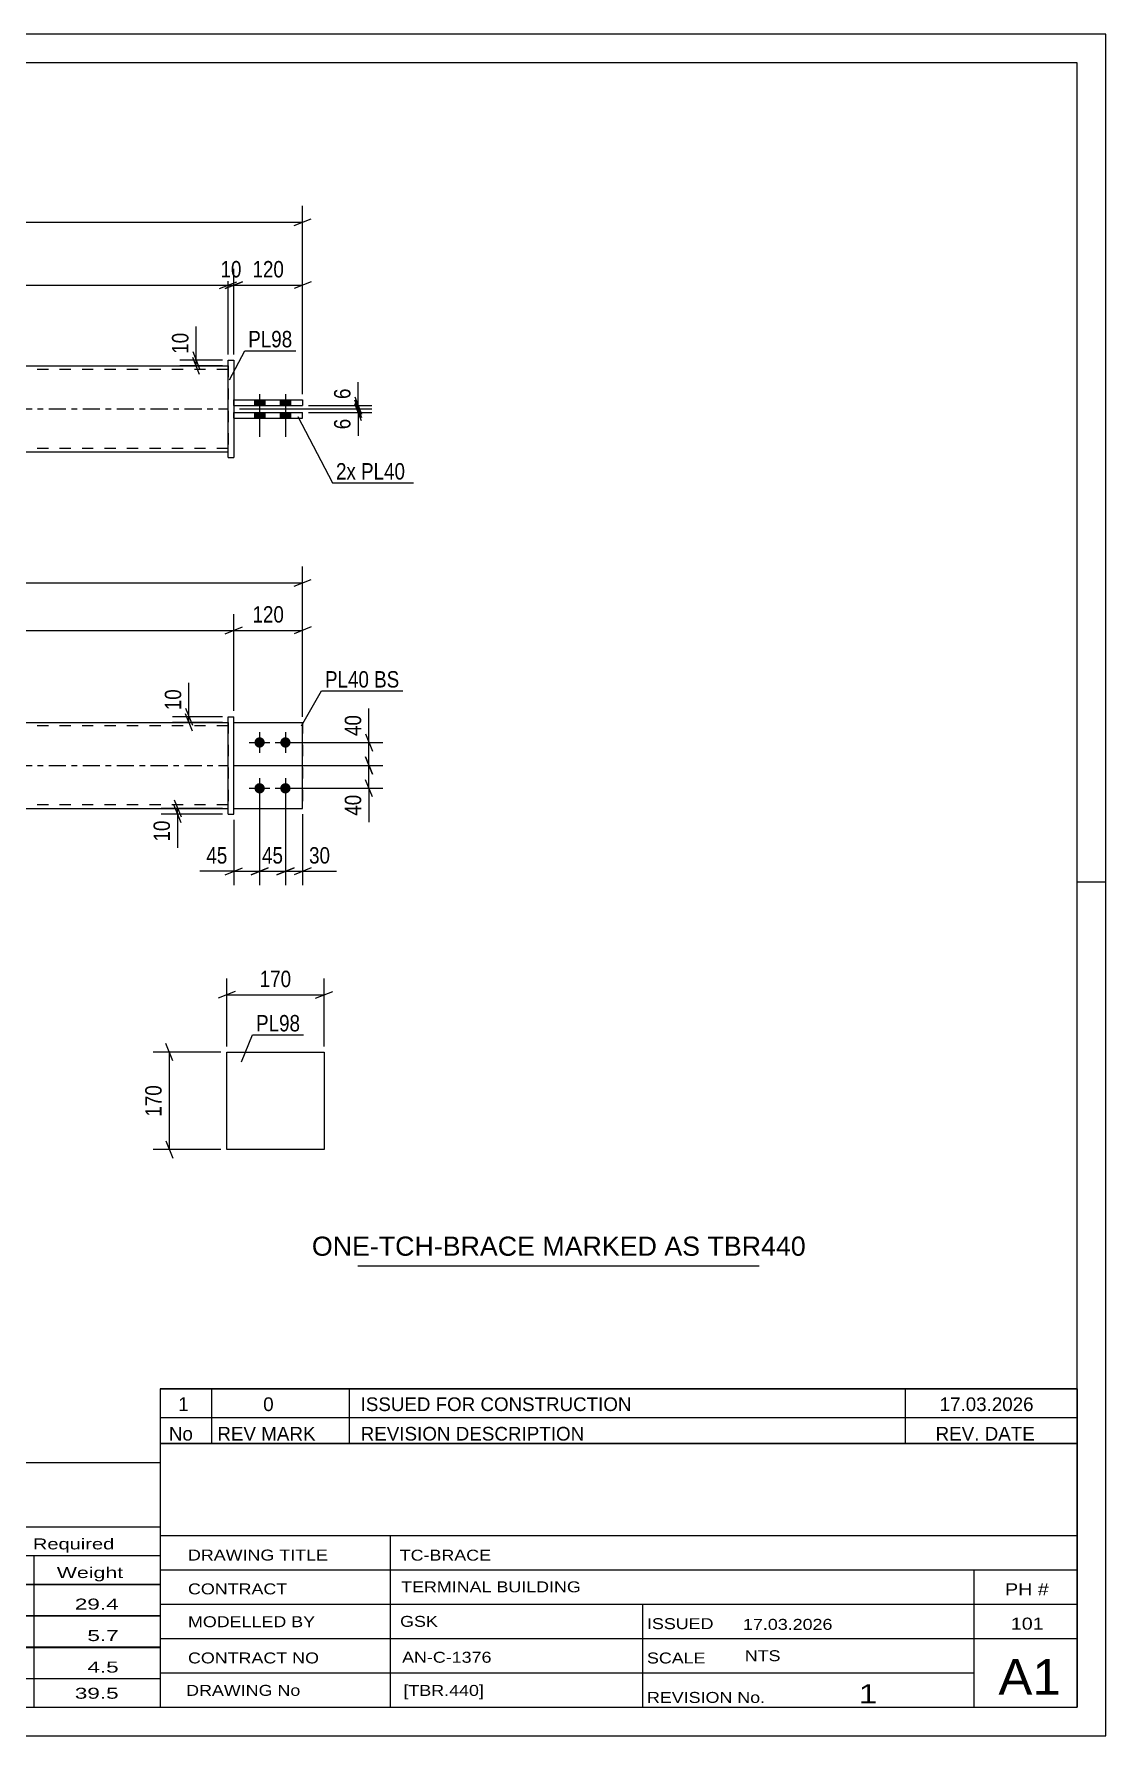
# Model space of a CAD drawing. Header units: millimetres. Extents: x 0 to 420, y 0 to 297.
# Drawn here: x 233 to 420, y 0 to 297 of the extents above; entities that cross this region are included whole.
import ezdxf

# ---------------------------------------------------------------- set-up
doc = ezdxf.new("R2010")
doc.units = ezdxf.units.MM
doc.linetypes.add('DXK_LINE_DOT2', pattern=[3.9198, 1.9599, -1.9599])
doc.linetypes.add('DXK_LINE_DOT3', pattern=[5.9187, 2.979, -0.9799, 0.9799, -0.9799])
doc.styles.add('Arial', font='ARIAL.TTF', dxfattribs={"height": 0.2})
doc.styles.add('Arial Narrow', font='ARIALN.TTF', dxfattribs={"height": 0.2})

# ---------------------------------------------------------------- blocks, each defined once
blk = doc.blocks.new('Unknown-580873716-1132')
at = {"color": 5, "linetype": 'Continuous'}
for p, q in [((420, 297), (0, 297)), ((420, 0), (420, 297)), ((415, 292), (5, 292)), ((415, 5), (415, 292)), ((420, 149), (415, 149)), ((5, 5), (415, 5)), ((0, 0), (420, 0))]:
    blk.add_line(p, q, dxfattribs=at)
blk = doc.blocks.new('Part-580873716-1795 - 1776')
at = {"linetype": 'Continuous'}
blk.add_hatch(color=2, dxfattribs=at).paths.add_polyline_path([(185.72, 176.87), (184.92, 178.27), (186.52, 178.27)])
at = {"color": 2, "linetype": 'Continuous'}
for p, q in [((185.72, 176.87), (184.92, 178.27)), ((184.92, 178.27), (186.52, 178.27)), ((186.52, 178.27), (185.72, 176.87)), ((158.67, 176.87), (266.88, 176.87)), ((158.67, 161.87), (266.88, 161.87))]:
    blk.add_line(p, q, dxfattribs=at)
at = {"color": 7, "linetype": 'DXK_LINE_DOT2'}
for p, q in [((158.67, 161.87), (158.67, 176.87)), ((266.88, 176.27), (158.67, 176.27)), ((266.88, 176.87), (266.88, 161.87)), ((266.88, 162.47), (158.67, 162.47))]:
    blk.add_line(p, q, dxfattribs=at)
at = {"color": 7, "linetype": 'DXK_LINE_DOT3'}
blk.add_line((158.67, 169.37), (266.88, 169.37), dxfattribs=at)
at = {"color": 2, "linetype": 'Continuous'}
blk.add_circle((185.72, 177.77), 1, dxfattribs=at)
blk = doc.blocks.new('Bolt-580873716-1788 - 1776')
at = {"linetype": 'Continuous'}
for points in [[(272.38, 174.27), (272.56, 174.25), (272.74, 174.2), (272.9, 174.1), (273.04, 173.98), (273.15, 173.82), (273.23, 173.65), (273.27, 173.47), (273.27, 173.28), (273.23, 173.1), (273.15, 172.92), (273.04, 172.77), (272.9, 172.65), (272.74, 172.55), (272.56, 172.49), (272.38, 172.47), (272.19, 172.49), (272.01, 172.55), (271.85, 172.65), (271.71, 172.77), (271.6, 172.92), (271.52, 173.1), (271.48, 173.28), (271.48, 173.47), (271.52, 173.65), (271.6, 173.82), (271.71, 173.98), (271.85, 174.1), (272.01, 174.2), (272.19, 174.25)], [(276.88, 174.27), (277.06, 174.25), (277.24, 174.2), (277.4, 174.1), (277.54, 173.98), (277.65, 173.82), (277.73, 173.65), (277.77, 173.47), (277.77, 173.28), (277.73, 173.1), (277.65, 172.92), (277.54, 172.77), (277.4, 172.65), (277.24, 172.55), (277.06, 172.49), (276.88, 172.47), (276.69, 172.49), (276.51, 172.55), (276.35, 172.65), (276.21, 172.77), (276.1, 172.92), (276.02, 173.1), (275.98, 173.28), (275.98, 173.47), (276.02, 173.65), (276.1, 173.82), (276.21, 173.98), (276.35, 174.1), (276.51, 174.2), (276.69, 174.25)], [(272.38, 166.27), (272.56, 166.25), (272.74, 166.2), (272.9, 166.1), (273.04, 165.98), (273.15, 165.82), (273.23, 165.65), (273.27, 165.47), (273.27, 165.28), (273.23, 165.1), (273.15, 164.92), (273.04, 164.77), (272.9, 164.65), (272.74, 164.55), (272.56, 164.49), (272.38, 164.47), (272.19, 164.49), (272.01, 164.55), (271.85, 164.65), (271.71, 164.77), (271.6, 164.92), (271.52, 165.1), (271.48, 165.28), (271.48, 165.47), (271.52, 165.65), (271.6, 165.82), (271.71, 165.98), (271.85, 166.1), (272.01, 166.2), (272.19, 166.25)], [(276.88, 166.27), (277.06, 166.25), (277.24, 166.2), (277.4, 166.1), (277.54, 165.98), (277.65, 165.82), (277.73, 165.65), (277.77, 165.47), (277.77, 165.28), (277.73, 165.1), (277.65, 164.92), (277.54, 164.77), (277.4, 164.65), (277.24, 164.55), (277.06, 164.49), (276.88, 164.47), (276.69, 164.49), (276.51, 164.55), (276.35, 164.65), (276.21, 164.77), (276.1, 164.92), (276.02, 165.1), (275.98, 165.28), (275.98, 165.47), (276.02, 165.65), (276.1, 165.82), (276.21, 165.98), (276.35, 166.1), (276.51, 166.2), (276.69, 166.25)]]:
    blk.add_hatch(color=1, dxfattribs=at).paths.add_polyline_path(points)
at = {"color": 1, "linetype": 'Continuous'}
for p, q in [((270.58, 173.37), (274.18, 173.37)), ((272.38, 175.17), (272.38, 171.57)), ((275.08, 173.37), (278.68, 173.37)), ((276.88, 175.17), (276.88, 171.57)), ((272.38, 167.17), (272.38, 163.57)), ((276.88, 167.17), (276.88, 163.57)), ((270.58, 165.37), (274.18, 165.37)), ((275.08, 165.37), (278.68, 165.37))]:
    blk.add_line(p, q, dxfattribs=at)
blk = doc.blocks.new('Part-580873716-1800 - 1776')
at = {"color": 2, "linetype": 'Continuous'}
for p, q in [((267.88, 176.87), (279.88, 176.87)), ((279.88, 176.87), (279.88, 176.87)), ((279.88, 161.87), (279.88, 176.87)), ((267.88, 161.87), (279.88, 161.87))]:
    blk.add_line(p, q, dxfattribs=at)
at = {"color": 7, "linetype": 'DXK_LINE_DOT2'}
for p, q in [((267.88, 176.87), (279.88, 176.87)), ((267.88, 161.87), (267.88, 176.87)), ((279.88, 176.87), (279.88, 176.87)), ((267.88, 161.87), (267.88, 161.87)), ((267.88, 161.87), (279.88, 161.87))]:
    blk.add_line(p, q, dxfattribs=at)
blk = doc.blocks.new('Part-580873716-1805 - 1776')
at = {"color": 7, "linetype": 'DXK_LINE_DOT2'}
for p, q in [((267.88, 176.87), (279.88, 176.87)), ((267.88, 161.87), (267.88, 176.87)), ((267.88, 176.87), (279.88, 176.87)), ((279.88, 176.87), (279.88, 176.87)), ((279.88, 176.87), (279.88, 161.87)), ((267.88, 161.87), (267.88, 161.87)), ((267.88, 161.87), (279.88, 161.87)), ((267.88, 161.87), (279.88, 161.87))]:
    blk.add_line(p, q, dxfattribs=at)
blk = doc.blocks.new('Part-580873716-1806 - 1776')
at = {"color": 2, "linetype": 'Continuous'}
for p, q in [((266.88, 177.87), (267.88, 177.87)), ((266.88, 160.87), (266.88, 177.87)), ((267.88, 160.87), (267.88, 177.87)), ((266.88, 160.87), (266.88, 160.87)), ((266.88, 160.87), (267.88, 160.87))]:
    blk.add_line(p, q, dxfattribs=at)
at = {"color": 7, "linetype": 'DXK_LINE_DOT2'}
for p, q in [((266.88, 177.87), (267.88, 177.87)), ((266.88, 160.87), (267.88, 160.87))]:
    blk.add_line(p, q, dxfattribs=at)
blk = doc.blocks.new('Part-580873716-2068 - 2055')
at = {"color": 2, "linetype": 'Continuous'}
for p, q in [((267.88, 230.98), (279.88, 230.98)), ((267.88, 229.98), (279.88, 229.98)), ((279.88, 229.98), (279.88, 230.98))]:
    blk.add_line(p, q, dxfattribs=at)
at = {"color": 7, "linetype": 'DXK_LINE_DOT2'}
for p, q in [((267.88, 229.98), (267.88, 230.98)), ((267.88, 230.98), (279.88, 230.98)), ((267.88, 229.98), (279.88, 229.98))]:
    blk.add_line(p, q, dxfattribs=at)
blk = doc.blocks.new('Part-580873716-2073 - 2055')
at = {"linetype": 'Continuous'}
blk.add_hatch(color=2, dxfattribs=at).paths.add_polyline_path([(185.72, 231.58), (184.92, 232.98), (186.52, 232.98)])
at = {"color": 2, "linetype": 'Continuous'}
for p, q in [((158.67, 239.08), (266.88, 239.08)), ((185.72, 231.58), (184.92, 232.98)), ((184.92, 232.98), (186.52, 232.98)), ((186.52, 232.98), (185.72, 231.58)), ((158.67, 224.08), (266.88, 224.08))]:
    blk.add_line(p, q, dxfattribs=at)
at = {"color": 7, "linetype": 'DXK_LINE_DOT2'}
for p, q in [((158.67, 239.08), (158.67, 224.08)), ((266.88, 238.48), (158.67, 238.48)), ((266.88, 239.08), (266.88, 224.08)), ((266.88, 224.68), (158.67, 224.68))]:
    blk.add_line(p, q, dxfattribs=at)
at = {"color": 7, "linetype": 'DXK_LINE_DOT3'}
blk.add_line((158.67, 231.58), (266.88, 231.58), dxfattribs=at)
at = {"color": 2, "linetype": 'Continuous'}
blk.add_circle((185.72, 232.48), 1, dxfattribs=at)
blk = doc.blocks.new('Bolt-580873716-2058 - 2055')
at = {"linetype": 'Continuous'}
for points in [[(273.28, 233.18), (271.48, 233.18), (271.48, 232.18), (273.28, 232.18)], [(273.28, 233.18), (271.48, 233.18), (271.48, 232.18), (273.28, 232.18)], [(277.78, 233.18), (275.98, 233.18), (275.98, 232.18), (277.78, 232.18)], [(277.78, 233.18), (275.98, 233.18), (275.98, 232.18), (277.78, 232.18)], [(273.28, 230.98), (271.48, 230.98), (271.48, 229.98), (273.28, 229.98)], [(273.28, 230.98), (271.48, 230.98), (271.48, 229.98), (273.28, 229.98)], [(277.78, 230.98), (275.98, 230.98), (275.98, 229.98), (277.78, 229.98)], [(277.78, 230.98), (275.98, 230.98), (275.98, 229.98), (277.78, 229.98)]]:
    blk.add_hatch(color=1, dxfattribs=at).paths.add_polyline_path(points)
at = {"color": 1, "linetype": 'Continuous'}
for p, q in [((271.48, 233.18), (271.48, 232.18)), ((271.48, 233.18), (271.48, 232.18)), ((272.38, 234.18), (272.38, 226.68)), ((272.38, 234.18), (272.38, 226.68)), ((273.28, 233.18), (273.28, 232.18)), ((273.28, 233.18), (273.28, 232.18)), ((275.98, 233.18), (275.98, 232.18)), ((275.98, 233.18), (275.98, 232.18)), ((276.88, 234.18), (276.88, 226.68)), ((276.88, 234.18), (276.88, 226.68)), ((277.78, 233.18), (277.78, 232.18)), ((277.78, 233.18), (277.78, 232.18)), ((271.48, 230.98), (271.48, 229.98)), ((271.48, 230.98), (271.48, 229.98)), ((273.28, 230.98), (273.28, 229.98)), ((273.28, 230.98), (273.28, 229.98)), ((275.98, 230.98), (275.98, 229.98)), ((275.98, 230.98), (275.98, 229.98)), ((277.78, 230.98), (277.78, 229.98)), ((277.78, 230.98), (277.78, 229.98))]:
    blk.add_line(p, q, dxfattribs=at)
blk = doc.blocks.new('Part-580873716-2063 - 2055')
at = {"color": 2, "linetype": 'Continuous'}
for p, q in [((267.88, 233.18), (279.88, 233.18)), ((267.88, 232.18), (279.88, 232.18)), ((279.88, 233.18), (279.88, 232.18))]:
    blk.add_line(p, q, dxfattribs=at)
at = {"color": 7, "linetype": 'DXK_LINE_DOT2'}
for p, q in [((267.88, 232.18), (267.88, 233.18)), ((267.88, 233.18), (279.88, 233.18)), ((267.88, 232.18), (279.88, 232.18)), ((279.88, 233.18), (279.88, 233.18))]:
    blk.add_line(p, q, dxfattribs=at)
blk = doc.blocks.new('Part-580873716-2084 - 2055')
at = {"color": 2, "linetype": 'Continuous'}
for p, q in [((266.88, 240.08), (266.88, 240.08)), ((266.88, 223.08), (266.88, 240.08)), ((266.88, 240.08), (267.88, 240.08)), ((267.88, 240.08), (267.88, 240.08)), ((267.88, 240.08), (267.88, 223.08)), ((266.88, 223.08), (267.88, 223.08)), ((266.88, 223.08), (266.88, 223.08)), ((267.88, 223.08), (267.88, 223.08))]:
    blk.add_line(p, q, dxfattribs=at)
at = {"color": 7, "linetype": 'DXK_LINE_DOT2'}
for p, q in [((266.88, 240.08), (266.88, 240.08)), ((266.88, 240.08), (267.88, 240.08)), ((266.88, 223.08), (267.88, 223.08))]:
    blk.add_line(p, q, dxfattribs=at)
blk = doc.blocks.new('Part-580873716-1360 - 1344')
at = {"color": 2, "linetype": 'Continuous'}
for p, q in [((266.63, 102.33), (266.63, 119.33)), ((266.63, 119.33), (283.63, 119.33)), ((283.63, 119.33), (283.63, 102.33)), ((283.63, 102.33), (266.63, 102.33))]:
    blk.add_line(p, q, dxfattribs=at)
blk = doc.blocks.new('StraightDimension-580873716-1904 - 1776')
at = {"color": 7, "linetype": 'Continuous'}
for p, q in [((257.48, 163.37), (258.68, 160.37)), ((265.88, 161.87), (255.23, 161.87)), ((265.88, 160.87), (255.23, 160.87)), ((258.68, 159.37), (257.48, 162.37)), ((258.08, 160.87), (258.08, 161.87))]:
    blk.add_line(p, q, dxfattribs=at)
at = {"color": 0}
blk.add_wipeout([(257.33, 160.35), (253.13, 160.35), (253.13, 155.49), (257.33, 155.49)], dxfattribs=at)
at = {"color": 7, "linetype": 'Continuous'}
blk.add_line((258.08, 160.87), (258.08, 154.97), dxfattribs=at)
blk.add_line((258.08, 160.87), (258.08, 154.97), dxfattribs=at)
at = {"color": 3, "style": 'Arial Narrow'}
blk.add_text('10', height=2.863, rotation=90.0002, dxfattribs=at).set_placement((256.73, 156.09))
blk = doc.blocks.new('StraightDimension-580873716-1923 - 1776')
at = {"color": 7, "linetype": 'Continuous'}
for p, q in [((272.38, 164.37), (272.38, 148.49)), ((276.88, 164.37), (276.88, 148.49)), ((270.88, 150.29), (273.88, 151.49)), ((278.38, 151.49), (275.38, 150.29)), ((272.38, 150.89), (276.88, 150.89))]:
    blk.add_line(p, q, dxfattribs=at)
at = {"color": 0}
blk.add_wipeout([(277.05, 151.64), (277.05, 155.84), (272.2, 155.84), (272.2, 151.64)], dxfattribs=at)
at = {"color": 3, "style": 'Arial Narrow'}
blk.add_text('45', height=2.863, dxfattribs=at).set_placement((272.8, 152.24))
blk = doc.blocks.new('StraightDimension-580873716-1974 - 1776')
at = {"color": 7, "linetype": 'Continuous'}
for p, q in [((267.88, 169.37), (293.84, 169.37)), ((290.84, 170.87), (292.04, 167.87)), ((291.44, 165.37), (291.44, 169.37)), ((292.04, 163.87), (290.84, 166.87)), ((277.88, 165.37), (293.84, 165.37))]:
    blk.add_line(p, q, dxfattribs=at)
at = {"color": 0}
blk.add_wipeout([(290.69, 164.85), (286.49, 164.85), (286.49, 159.99), (290.69, 159.99)], dxfattribs=at)
at = {"color": 7, "linetype": 'Continuous'}
blk.add_line((291.44, 165.37), (291.44, 159.47), dxfattribs=at)
blk.add_line((291.44, 165.37), (291.44, 159.47), dxfattribs=at)
at = {"color": 3, "style": 'Arial Narrow'}
blk.add_text('40', height=2.863, rotation=90.0002, dxfattribs=at).set_placement((290.09, 160.59))
blk = doc.blocks.new('StraightDimension-580873716-1997 - 1776')
at = {"color": 7, "linetype": 'Continuous'}
for p, q in [((266.38, 192.34), (269.38, 193.54)), ((267.88, 178.87), (267.88, 195.79)), ((281.38, 193.54), (278.38, 192.34)), ((279.88, 177.87), (279.88, 195.79)), ((267.88, 192.94), (279.88, 192.94))]:
    blk.add_line(p, q, dxfattribs=at)
at = {"color": 0}
blk.add_wipeout([(277.22, 193.69), (277.22, 197.89), (270.53, 197.89), (270.53, 193.69)], dxfattribs=at)
at = {"color": 3, "style": 'Arial Narrow'}
blk.add_text('120', height=2.863, dxfattribs=at).set_placement((271.13, 194.29))
blk = doc.blocks.new('StraightDimension-580873716-1933 - 1776')
at = {"color": 7, "linetype": 'Continuous'}
for p, q in [((276.88, 164.37), (276.88, 148.49)), ((279.88, 160.87), (279.88, 148.49)), ((275.38, 150.29), (278.38, 151.49)), ((281.38, 151.49), (278.38, 150.29)), ((276.88, 150.89), (279.88, 150.89))]:
    blk.add_line(p, q, dxfattribs=at)
at = {"color": 0}
blk.add_wipeout([(285.26, 151.64), (285.26, 155.84), (280.4, 155.84), (280.4, 151.64)], dxfattribs=at)
at = {"color": 7, "linetype": 'Continuous'}
blk.add_line((279.88, 150.89), (285.78, 150.89), dxfattribs=at)
blk.add_line((279.88, 150.89), (285.78, 150.89), dxfattribs=at)
at = {"color": 3, "style": 'Arial Narrow'}
blk.add_text('30', height=2.863, dxfattribs=at).set_placement((281, 152.24))
blk = doc.blocks.new('StraightDimension-580873716-1818 - 1776')
at = {"color": 7, "linetype": 'Continuous'}
for p, q in [((145.67, 177.87), (145.67, 204.08)), ((279.88, 177.87), (279.88, 204.08)), ((147.17, 201.83), (144.17, 200.63)), ((145.67, 201.23), (279.88, 201.23)), ((278.38, 200.63), (281.38, 201.83))]:
    blk.add_line(p, q, dxfattribs=at)
at = {"color": 0}
blk.add_wipeout([(217.03, 201.98), (217.03, 206.18), (208.52, 206.18), (208.52, 201.98)], dxfattribs=at)
at = {"color": 3, "style": 'Arial Narrow'}
blk.add_text('1342', height=2.863, dxfattribs=at).set_placement((209.12, 202.58))
blk = doc.blocks.new('StraightDimension-580873716-1913 - 1776')
at = {"color": 7, "linetype": 'Continuous'}
for p, q in [((272.38, 164.37), (272.38, 148.49)), ((267.88, 159.87), (267.88, 148.49)), ((266.38, 150.29), (269.38, 151.49)), ((273.88, 151.49), (270.88, 150.29)), ((267.88, 150.89), (272.38, 150.89))]:
    blk.add_line(p, q, dxfattribs=at)
at = {"color": 0}
blk.add_wipeout([(267.35, 151.64), (267.35, 155.84), (262.49, 155.84), (262.49, 151.64)], dxfattribs=at)
at = {"color": 7, "linetype": 'Continuous'}
blk.add_line((267.88, 150.89), (261.97, 150.89), dxfattribs=at)
blk.add_line((267.88, 150.89), (261.97, 150.89), dxfattribs=at)
at = {"color": 3, "style": 'Arial Narrow'}
blk.add_text('45', height=2.863, dxfattribs=at).set_placement((263.09, 152.24))
blk = doc.blocks.new('StraightDimension-580873716-1961 - 1776')
at = {"color": 7, "linetype": 'Continuous'}
for p, q in [((277.88, 173.37), (293.84, 173.37)), ((290.84, 174.87), (292.04, 171.87)), ((291.44, 169.37), (291.44, 173.37)), ((267.88, 169.37), (293.84, 169.37)), ((292.04, 167.87), (290.84, 170.87))]:
    blk.add_line(p, q, dxfattribs=at)
at = {"color": 0}
blk.add_wipeout([(290.69, 178.76), (286.49, 178.76), (286.49, 173.9), (290.69, 173.9)], dxfattribs=at)
at = {"color": 7, "linetype": 'Continuous'}
blk.add_line((291.44, 173.37), (291.44, 179.28), dxfattribs=at)
blk.add_line((291.44, 173.37), (291.44, 179.28), dxfattribs=at)
at = {"color": 3, "style": 'Arial Narrow'}
blk.add_text('40', height=2.863, rotation=90.0002, dxfattribs=at).set_placement((290.09, 174.5))
blk = doc.blocks.new('StraightDimension-580873716-1988 - 1776')
at = {"color": 7, "linetype": 'Continuous'}
for p, q in [((259.45, 179.37), (260.65, 176.37)), ((260.65, 175.37), (259.45, 178.37)), ((265.88, 177.87), (257.2, 177.87)), ((265.88, 176.87), (257.2, 176.87)), ((260.05, 176.87), (260.05, 177.87))]:
    blk.add_line(p, q, dxfattribs=at)
at = {"color": 0}
blk.add_wipeout([(259.3, 183.25), (255.1, 183.25), (255.1, 178.4), (259.3, 178.4)], dxfattribs=at)
at = {"color": 7, "linetype": 'Continuous'}
blk.add_line((260.05, 177.87), (260.05, 183.78), dxfattribs=at)
blk.add_line((260.05, 177.87), (260.05, 183.78), dxfattribs=at)
at = {"color": 3, "style": 'Arial Narrow'}
blk.add_text('10', height=2.863, rotation=90.0002, dxfattribs=at).set_placement((258.7, 179))
blk = doc.blocks.new('StraightDimension-580873716-2007 - 1776')
at = {"color": 7, "linetype": 'Continuous'}
for p, q in [((159.17, 193.54), (156.17, 192.34)), ((157.67, 178.87), (157.67, 195.79)), ((266.38, 192.34), (269.38, 193.54)), ((267.88, 178.87), (267.88, 195.79)), ((157.67, 192.94), (267.88, 192.94))]:
    blk.add_line(p, q, dxfattribs=at)
at = {"color": 0}
blk.add_wipeout([(217.03, 193.69), (217.03, 197.89), (208.52, 197.89), (208.52, 193.69)], dxfattribs=at)
at = {"color": 3, "style": 'Arial Narrow'}
blk.add_text('1102', height=2.863, dxfattribs=at).set_placement((209.12, 194.29))
blk = doc.blocks.new('StraightDimension-580873716-2225 - 2055')
at = {"color": 7, "linetype": 'Continuous'}
for p, q in [((280.88, 232.18), (291.97, 232.18)), ((288.97, 233.68), (290.17, 230.68)), ((290.17, 230.08), (288.97, 233.08)), ((289.57, 231.58), (289.57, 232.18)), ((268.88, 231.58), (291.97, 231.58))]:
    blk.add_line(p, q, dxfattribs=at)
at = {"color": 0}
blk.add_wipeout([(288.82, 235.74), (284.62, 235.74), (284.62, 232.71), (288.82, 232.71)], dxfattribs=at)
at = {"color": 7, "linetype": 'Continuous'}
blk.add_line((289.57, 232.18), (289.57, 236.26), dxfattribs=at)
blk.add_line((289.57, 232.18), (289.57, 236.26), dxfattribs=at)
at = {"color": 3, "style": 'Arial Narrow'}
blk.add_text('6', height=2.86, rotation=90.0002, dxfattribs=at).set_placement((288.22, 233.31))
blk = doc.blocks.new('StraightDimension-580873716-2152 - 2055')
at = {"color": 7, "linetype": 'Continuous'}
for p, q in [((147.17, 264.78), (144.17, 263.58)), ((145.67, 234.18), (145.67, 267.03)), ((278.38, 263.58), (281.38, 264.78)), ((279.88, 234.18), (279.88, 267.03)), ((145.67, 264.18), (279.88, 264.18))]:
    blk.add_line(p, q, dxfattribs=at)
at = {"color": 0}
blk.add_wipeout([(217.03, 264.93), (217.03, 269.13), (208.52, 269.13), (208.52, 264.93)], dxfattribs=at)
at = {"color": 3, "style": 'Arial Narrow'}
blk.add_text('1342', height=2.863, dxfattribs=at).set_placement((209.12, 265.53))
blk = doc.blocks.new('StraightDimension-580873716-2183 - 2055')
at = {"color": 7, "linetype": 'Continuous'}
for p, q in [((158.67, 241.08), (158.67, 256.03)), ((266.88, 241.08), (266.88, 256.03)), ((160.17, 253.78), (157.17, 252.58)), ((158.67, 253.18), (266.88, 253.18)), ((265.38, 252.58), (268.38, 253.78))]:
    blk.add_line(p, q, dxfattribs=at)
at = {"color": 0}
blk.add_wipeout([(217.03, 253.93), (217.03, 258.13), (208.52, 258.13), (208.52, 253.93)], dxfattribs=at)
at = {"color": 3, "style": 'Arial Narrow'}
blk.add_text('1082', height=2.863, dxfattribs=at).set_placement((209.12, 254.53))
blk = doc.blocks.new('StraightDimension-580873716-2193 - 2055')
at = {"color": 7, "linetype": 'Continuous'}
for p, q in [((266.88, 241.08), (266.88, 256.03)), ((267.88, 241.08), (267.88, 256.03)), ((265.38, 252.58), (268.38, 253.78)), ((269.38, 253.78), (266.38, 252.58)), ((266.88, 253.18), (267.88, 253.18))]:
    blk.add_line(p, q, dxfattribs=at)
at = {"color": 0}
blk.add_wipeout([(269.8, 253.93), (269.8, 258.13), (264.95, 258.13), (264.95, 253.93)], dxfattribs=at)
at = {"color": 3, "style": 'Arial Narrow'}
blk.add_text('10', height=2.863, dxfattribs=at).set_placement((265.55, 254.53))
blk = doc.blocks.new('StraightDimension-580873716-2203 - 2055')
at = {"color": 7, "linetype": 'Continuous'}
for p, q in [((267.88, 241.08), (267.88, 256.03)), ((279.88, 234.18), (279.88, 256.03)), ((266.38, 252.58), (269.38, 253.78)), ((267.88, 253.18), (279.88, 253.18)), ((281.38, 253.78), (278.38, 252.58))]:
    blk.add_line(p, q, dxfattribs=at)
at = {"color": 0}
blk.add_wipeout([(277.22, 253.93), (277.22, 258.13), (270.53, 258.13), (270.53, 253.93)], dxfattribs=at)
at = {"color": 3, "style": 'Arial Narrow'}
blk.add_text('120', height=2.863, dxfattribs=at).set_placement((271.13, 254.53))
blk = doc.blocks.new('StraightDimension-580873716-2214 - 2055')
at = {"color": 7, "linetype": 'Continuous'}
for p, q in [((260.7, 241.58), (261.9, 238.58)), ((261.9, 237.58), (260.7, 240.58)), ((265.88, 240.08), (258.45, 240.08)), ((265.88, 239.08), (258.45, 239.08)), ((261.3, 239.08), (261.3, 240.08))]:
    blk.add_line(p, q, dxfattribs=at)
at = {"color": 0}
blk.add_wipeout([(260.55, 245.47), (256.35, 245.47), (256.35, 240.61), (260.55, 240.61)], dxfattribs=at)
at = {"color": 7, "linetype": 'Continuous'}
blk.add_line((261.3, 240.08), (261.3, 245.99), dxfattribs=at)
blk.add_line((261.3, 240.08), (261.3, 245.99), dxfattribs=at)
at = {"color": 3, "style": 'Arial Narrow'}
blk.add_text('10', height=2.863, rotation=90.0002, dxfattribs=at).set_placement((259.95, 241.21))
blk = doc.blocks.new('StraightDimension-580873716-2234 - 2055')
at = {"color": 7, "linetype": 'Continuous'}
for p, q in [((288.97, 233.08), (290.17, 230.08)), ((290.17, 229.48), (288.97, 232.48)), ((268.88, 231.58), (291.97, 231.58)), ((280.88, 230.98), (291.97, 230.98)), ((289.57, 230.98), (289.57, 231.58))]:
    blk.add_line(p, q, dxfattribs=at)
at = {"color": 0}
blk.add_wipeout([(288.82, 230.46), (284.62, 230.46), (284.62, 227.43), (288.82, 227.43)], dxfattribs=at)
at = {"color": 7, "linetype": 'Continuous'}
blk.add_line((289.57, 230.98), (289.57, 226.91), dxfattribs=at)
blk.add_line((289.57, 230.98), (289.57, 226.91), dxfattribs=at)
at = {"color": 3, "style": 'Arial Narrow'}
blk.add_text('6', height=2.86, rotation=90.0002, dxfattribs=at).set_placement((288.22, 228.03))
blk = doc.blocks.new('StraightDimension-580873716-1362 - 1344')
at = {"color": 7, "linetype": 'Continuous'}
for p, q in [((266.63, 120.33), (266.63, 132.18)), ((283.63, 120.33), (283.63, 132.18)), ((268.13, 129.93), (265.13, 128.73)), ((266.63, 129.33), (283.63, 129.33)), ((282.13, 128.73), (285.13, 129.93))]:
    blk.add_line(p, q, dxfattribs=at)
at = {"color": 0}
blk.add_wipeout([(278.47, 130.08), (278.47, 134.28), (271.79, 134.28), (271.79, 130.08)], dxfattribs=at)
at = {"color": 3, "style": 'Arial Narrow'}
blk.add_text('170', height=2.863, dxfattribs=at).set_placement((272.39, 130.68))
blk = doc.blocks.new('StraightDimension-580873716-1374 - 1344')
at = {"color": 7, "linetype": 'Continuous'}
for p, q in [((265.63, 119.33), (253.78, 119.33)), ((257.23, 117.83), (256.03, 120.83)), ((256.63, 102.33), (256.63, 119.33)), ((265.63, 102.33), (253.78, 102.33)), ((256.03, 103.83), (257.23, 100.83))]:
    blk.add_line(p, q, dxfattribs=at)
at = {"color": 0}
blk.add_wipeout([(255.88, 114.17), (251.68, 114.17), (251.68, 107.48), (255.88, 107.48)], dxfattribs=at)
at = {"color": 3, "style": 'Arial Narrow'}
blk.add_text('170', height=2.863, rotation=90.0002, dxfattribs=at).set_placement((255.28, 108.08))
blk = doc.blocks.new('Unknown-580873716-3515')
at = {"color": 7, "linetype": 'Continuous'}
for p, q in [((255, 51.05), (255, 5)), ((255, 51.05), (415, 51.05)), ((415, 51), (415, 5)), ((255, 35), (415, 35)), ((295.14, 35), (295.14, 5)), ((255, 29), (415, 29)), ((397, 5.05), (397, 29.05)), ((255, 23), (415, 23)), ((339.14, 23), (339.14, 5)), ((255, 17), (415, 17)), ((255, 11), (397, 11)), ((255, 5), (415, 5))]:
    blk.add_line(p, q, dxfattribs=at)
at = {"color": 7, "style": 'Arial Narrow'}
for s, height, width, p in [('DRAWING TITLE', 1.9089, 1.425378, (259.88, 30.61)), ('TC-BRACE', 1.909, 1.425378, (296.81, 30.59)), ('TERMINAL BUILDING', 1.9089, 1.425378, (297.06, 25.07)), ('CONTRACT', 1.909, 1.425378, (259.88, 24.71)), ('MODELLED BY', 1.9089, 1.425378, (259.88, 18.98)), ('GSK', 1.909, 1.425378, (296.88, 19.04)), ('ISSUED', 1.909, 1.425378, (339.94, 18.64)), ('17.03.2026', 1.909, 1.425378, (356.69, 18.52)), ('CONTRACT NO', 1.9089, 1.425378, (259.88, 12.66)), ('AN-C-1376', 1.909, 1.425378, (297.23, 12.78)), ('SCALE', 1.909, 1.425378, (339.94, 12.65)), ('A1', 6.204, 1.25, (401.24, 7.2)), ('DRAWING No', 1.909, 1.425378, (259.56, 7)), ('[TBR.440]', 1.909, 1.425378, (297.46, 6.99)), ('1', 3.34, 1.5, (376.91, 5.68)), ('REVISION No.', 1.9089, 1.425378, (339.94, 5.77))]:
    blk.add_text(s, height=height, dxfattribs=dict(at, width=width)).set_placement(p)
at = {"color": 7, "linetype": 'Continuous', "style": 'Arial Narrow'}
for s, height, width, p in [('PH #', 2.1, 1.42538, (402.4, 24.55)), ('101', 2.1, 1.42538, (403.41, 18.55)), ('NTS', 1.909, 1.425378, (357, 13.05))]:
    blk.add_text(s, height=height, dxfattribs=dict(at, width=width)).set_placement(p)
blk = doc.blocks.new('Unknown-580873716-3516')
at = {"color": 7, "linetype": 'Continuous'}
for p, q in [((255, 60.55), (415, 60.55)), ((415, 60.55), (255, 60.55)), ((255, 60.55), (255, 55.55)), ((264, 60.55), (264, 55.55)), ((288, 60.55), (288, 55.55)), ((385, 60.55), (385, 55.55)), ((415, 60.55), (415, 55.55)), ((255, 55.55), (415, 55.55)), ((255, 55.55), (255, 51.05)), ((255, 55.55), (415, 55.55)), ((264, 55.55), (264, 51.05)), ((288, 55.55), (288, 51.05)), ((385, 55.55), (385, 51.05)), ((415, 55.55), (415, 51.05)), ((415, 51.05), (255, 51.05))]:
    blk.add_line(p, q, dxfattribs=at)
at = {"color": 7, "linetype": 'Continuous', "style": 'Arial Narrow'}
for s, height, width, p in [('1', 2.39, 1.196471, (258.16, 56.7)), ('0', 2.39, 1.196471, (273, 56.7)), ('ISSUED FOR CONSTRUCTION', 2.3861, 1.196471, (290, 56.7)), ('17.03.2026', 2.386, 1.196471, (391, 56.7)), ('No', 2.386, 1.2, (256.54, 51.55)), ('REV MARK', 2.386, 1.2, (265, 51.55)), ('REVISION DESCRIPTION', 2.3861, 1.2, (290, 51.55)), ('REV. DATE', 2.386, 1.2, (390.28, 51.55))]:
    blk.add_text(s, height=height, dxfattribs=dict(at, width=width)).set_placement(p)
blk = doc.blocks.new('Unknown-580873716-3517')
at = {"color": 7, "linetype": 'Continuous'}
for p, q in [((95, 47.75), (255, 47.75)), ((95, 36.5), (95, 47.75)), ((255, 47.75), (255, 36.5)), ((95, 36.5), (255, 36.5)), ((95, 36.5), (95, 31.5)), ((255, 36.5), (255, 31.5)), ((95, 31.5), (255, 31.5)), ((95, 31.5), (95, 26.5)), ((119, 31.5), (119, 26.5)), ((154.5, 31.5), (154.5, 26.5)), ((180.5, 31.5), (180.5, 26.5)), ((193.5, 31.5), (193.5, 26.5)), ((211, 31.5), (211, 26.5)), ((233, 31.5), (233, 26.5)), ((255, 31.5), (255, 26.5)), ((95, 26.5), (255, 26.5)), ((95, 26.45), (95, 21.05)), ((95, 26.45), (255, 26.45)), ((119, 26.5), (119, 21)), ((154.5, 26.5), (154.5, 21)), ((180.5, 26.5), (180.5, 21)), ((193.5, 26.5), (193.5, 21)), ((211, 26.5), (211, 21)), ((233, 26.5), (233, 21)), ((255, 26.45), (255, 21.05)), ((95, 21.05), (255, 21.05)), ((95, 20.95), (95, 15.55)), ((95, 20.95), (255, 20.95)), ((119, 21), (119, 15.5)), ((154.5, 21), (154.5, 15.5)), ((180.5, 21), (180.5, 15.5)), ((193.5, 21), (193.5, 15.5)), ((211, 21), (211, 15.5)), ((233, 21), (233, 15.5)), ((255, 20.95), (255, 15.55)), ((95, 15.55), (255, 15.55)), ((95, 15.45), (95, 10.05)), ((95, 15.45), (255, 15.45)), ((119, 15.5), (119, 10)), ((154.5, 15.5), (154.5, 10)), ((180.5, 15.5), (180.5, 10)), ((193.5, 15.5), (193.5, 10)), ((211, 15.5), (211, 10)), ((233, 15.5), (233, 10)), ((255, 15.45), (255, 10.05)), ((95, 10.05), (255, 10.05)), ((95, 10), (255, 10)), ((95, 10), (95, 5)), ((211, 10), (211, 5)), ((233, 10), (233, 5)), ((255, 10), (255, 5)), ((95, 5), (255, 5))]:
    blk.add_line(p, q, dxfattribs=at)
at = {"color": 7, "style": 'Arial Narrow'}
for s, height, width, p in [('GENERAL NOTES & WELD DETAILS :', 2.8633, 1.4, (96.15, 40.06)), ('REFER TYP DRAWING TYP-01', 1.9089, 1.6, (179.7, 40.16)), ("MATERIAL LIST FOR ASSEMBLY MK'D", 1.9089, 1.6, (96.15, 32.56)), ('TBR440', 1.909, 1.794707, (187.59, 32.47)), ('1', 1.91, 1.794707, (217.08, 32.56)), ('No. Required', 1.9089, 1.6, (226.41, 32.56)), ('Mark', 1.909, 1.7, (96.34, 27.5)), ('Profile', 1.909, 1.7, (129.41, 27.5)), ('Material', 1.909, 1.7, (159.54, 27.56)), ('No.', 1.909, 1.7, (184.5, 27.56)), ('Length', 1.909, 1.7, (195, 27.56)), ('Area', 1.909, 1.7, (217.5, 27.56)), ('Weight', 1.909, 1.7, (237, 27.56))]:
    blk.add_text(s, height=height, dxfattribs=dict(at, width=width)).set_placement(p)
at = {"color": 7, "linetype": 'Continuous', "style": 'Arial Narrow'}
for s, height, width, p in [('TBR440', 1.909, 1.794707, (96.5, 22.06)), ('SHS150*6', 1.909, 1.794707, (121, 22.06)), ('E350', 1.909, 1.794707, (160.74, 22.06)), ('1', 1.91, 1.794707, (184.86, 22.06)), ('1082', 1.909, 1.794707, (197.58, 22.06)), ('0.7', 1.909, 1.794707, (221.32, 22.06)), ('29.4', 1.909, 1.794707, (240.14, 22.06)), ('PL40', 1.909, 1.794707, (96.5, 16.56)), ('PL10*120', 1.909, 1.794707, (121, 16.56)), ('E350', 1.909, 1.794707, (160.74, 16.56)), ('4', 1.91, 1.794707, (184.86, 16.56)), ('150', 1.909, 1.794707, (199.77, 16.56)), ('0.0', 1.909, 1.794707, (221.32, 16.56)), ('5.7', 1.909, 1.794707, (242.33, 16.56)), ('PL98', 1.909, 1.794707, (96.5, 11.06)), ('PL10*170', 1.909, 1.794707, (121, 11.06)), ('E350', 1.909, 1.794707, (160.74, 11.06)), ('2', 1.91, 1.794707, (184.86, 11.06)), ('170', 1.909, 1.794707, (199.77, 11.06)), ('0.1', 1.909, 1.794707, (221.32, 11.06)), ('4.5', 1.909, 1.794707, (242.33, 11.06)), ('Total', 1.909, 1.7, (197.33, 6.5)), ('0.9', 1.909, 1.794707, (220.83, 6.5)), ('39.5', 1.909, 1.794707, (240.14, 6.5))]:
    blk.add_text(s, height=height, dxfattribs=dict(at, width=width)).set_placement(p)
blk = doc.blocks.new('Unknown-580873716-3518')
at = {"color": 7, "linetype": 'Continuous'}
blk.add_line((289.5, 82.05), (359.5, 82.05), dxfattribs=at)
at = {"color": 7, "style": 'Arial'}
blk.add_text('ONE-TCH-BRACE MARKED AS TBR440', height=3.3428, dxfattribs=at).set_placement((281.49, 83.8))
blk = doc.blocks.new('MarkSet-580873716-2040 - 1776')
at = {"color": 0}
blk.add_wipeout([(291.45, 182.96), (291.45, 185.96), (283.78, 185.96), (283.78, 182.96)], dxfattribs=at)
blk.add_wipeout([(291.45, 182.96), (291.45, 185.96), (283.78, 185.96), (283.78, 182.96)], dxfattribs=at)
at = {"color": 30, "linetype": 'Continuous'}
blk.add_line((279.68, 176.3), (283.18, 182.36), dxfattribs=at)
at = {"color": 0}
blk.add_wipeout([(296.74, 182.96), (296.74, 185.96), (292.35, 185.96), (292.35, 182.96)], dxfattribs=at)
blk.add_wipeout([(296.74, 182.96), (296.74, 185.96), (292.35, 185.96), (292.35, 182.96)], dxfattribs=at)
at = {"color": 30, "linetype": 'Continuous'}
blk.add_line((283.18, 182.36), (297.34, 182.36), dxfattribs=at)
at = {"color": 3, "style": 'Arial Narrow'}
for s, p in [('PL40', (283.78, 182.96)), ('BS', (292.35, 182.96))]:
    blk.add_text(s, height=2.863, dxfattribs=at).set_placement(p)
blk = doc.blocks.new('MarkSet-580873716-2265 - 2055')
at = {"color": 0}
blk.add_wipeout([(289.17, 219.26), (289.17, 222.26), (285.7, 222.26), (285.7, 219.26)], dxfattribs=at)
blk.add_wipeout([(289.17, 219.26), (289.17, 222.26), (285.7, 222.26), (285.7, 219.26)], dxfattribs=at)
at = {"color": 30, "linetype": 'Continuous'}
blk.add_line((279.06, 230.23), (285.1, 218.66), dxfattribs=at)
at = {"color": 0}
blk.add_wipeout([(297.74, 219.26), (297.74, 222.26), (290.07, 222.26), (290.07, 219.26)], dxfattribs=at)
blk.add_wipeout([(297.74, 219.26), (297.74, 222.26), (290.07, 222.26), (290.07, 219.26)], dxfattribs=at)
at = {"color": 30, "linetype": 'Continuous'}
blk.add_line((285.1, 218.66), (299.24, 218.66), dxfattribs=at)
at = {"color": 3, "style": 'Arial Narrow'}
for s, p in [('2x', (285.7, 219.26)), ('PL40', (290.07, 219.26))]:
    blk.add_text(s, height=2.863, dxfattribs=at).set_placement(p)
blk = doc.blocks.new('Mark-580873716-2080 - 2055')
at = {"color": 0}
blk.add_wipeout([(278.07, 242.33), (278.07, 245.33), (270.39, 245.33), (270.39, 242.33)], dxfattribs=at)
blk.add_wipeout([(278.07, 242.33), (278.07, 245.33), (270.39, 245.33), (270.39, 242.33)], dxfattribs=at)
at = {"color": 30, "linetype": 'Continuous'}
for p, q in [((267.1, 236.66), (269.79, 241.73)), ((269.79, 241.73), (278.67, 241.73))]:
    blk.add_line(p, q, dxfattribs=at)
at = {"color": 3, "style": 'Arial Narrow'}
blk.add_text('PL98', height=2.863, dxfattribs=at).set_placement((270.39, 242.33))
blk = doc.blocks.new('Mark-580873716-1356 - 1344')
at = {"color": 0}
blk.add_wipeout([(279.44, 122.95), (279.44, 125.95), (271.76, 125.95), (271.76, 122.95)], dxfattribs=at)
blk.add_wipeout([(279.44, 122.95), (279.44, 125.95), (271.76, 125.95), (271.76, 122.95)], dxfattribs=at)
at = {"color": 30, "linetype": 'Continuous'}
for p, q in [((269.2, 117.67), (271.16, 122.35)), ((271.16, 122.35), (280.04, 122.35))]:
    blk.add_line(p, q, dxfattribs=at)
at = {"color": 3, "style": 'Arial Narrow'}
blk.add_text('PL98', height=2.863, dxfattribs=at).set_placement((271.76, 122.95))

msp = doc.modelspace()

# ---------------------------------------------------------------- block references
for name in ['Unknown-580873716-1132', 'Part-580873716-2073 - 2055', 'Part-580873716-2084 - 2055', 'Part-580873716-2063 - 2055', 'Bolt-580873716-2058 - 2055', 'Part-580873716-2068 - 2055', 'Part-580873716-1795 - 1776', 'Part-580873716-1806 - 1776', 'Part-580873716-1800 - 1776', 'Part-580873716-1805 - 1776', 'Bolt-580873716-1788 - 1776', 'Part-580873716-1360 - 1344', 'Unknown-580873716-3518', 'Unknown-580873716-3516', 'Unknown-580873716-3515', 'Unknown-580873716-3517']:
    msp.add_blockref(name, (0, 0))

# ---------------------------------------------------------------- next in the draw order: block references
for name in ['StraightDimension-580873716-2225 - 2055', 'StraightDimension-580873716-1997 - 1776', 'StraightDimension-580873716-1904 - 1776', 'StraightDimension-580873716-1923 - 1776', 'StraightDimension-580873716-1362 - 1344']:
    msp.add_blockref(name, (0, 0))

# ---------------------------------------------------------------- next in the draw order: block references
for name in ['StraightDimension-580873716-2152 - 2055', 'StraightDimension-580873716-1818 - 1776', 'StraightDimension-580873716-1974 - 1776', 'Mark-580873716-1356 - 1344', 'StraightDimension-580873716-1374 - 1344']:
    msp.add_blockref(name, (0, 0))

# ---------------------------------------------------------------- next in the draw order: block references
for name in ['StraightDimension-580873716-2183 - 2055', 'StraightDimension-580873716-1988 - 1776', 'StraightDimension-580873716-1961 - 1776', 'StraightDimension-580873716-1913 - 1776', 'StraightDimension-580873716-1933 - 1776']:
    msp.add_blockref(name, (0, 0))

# ---------------------------------------------------------------- next in the draw order: block references
for name in ['StraightDimension-580873716-2193 - 2055', 'StraightDimension-580873716-2007 - 1776', 'MarkSet-580873716-2040 - 1776']:
    msp.add_blockref(name, (0, 0))

# ---------------------------------------------------------------- next in the draw order: block references
msp.add_blockref('StraightDimension-580873716-2203 - 2055', (0, 0))

# ---------------------------------------------------------------- next in the draw order: block references
for name in ['StraightDimension-580873716-2214 - 2055', 'StraightDimension-580873716-2234 - 2055']:
    msp.add_blockref(name, (0, 0))

# ---------------------------------------------------------------- next in the draw order: block references
for name in ['Mark-580873716-2080 - 2055', 'MarkSet-580873716-2265 - 2055']:
    msp.add_blockref(name, (0, 0))

doc.saveas('drawing.dxf')
